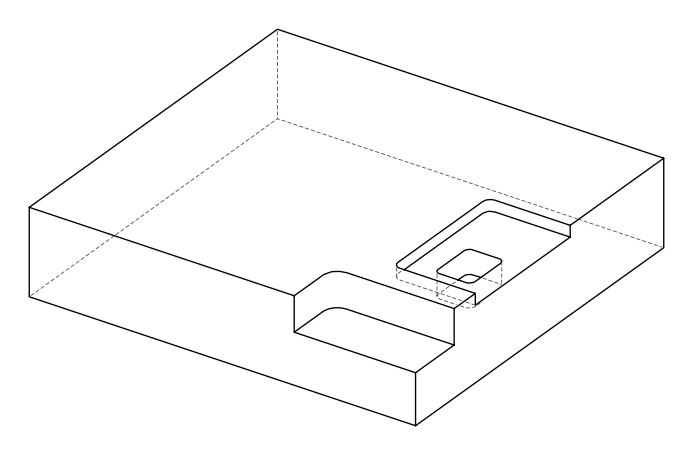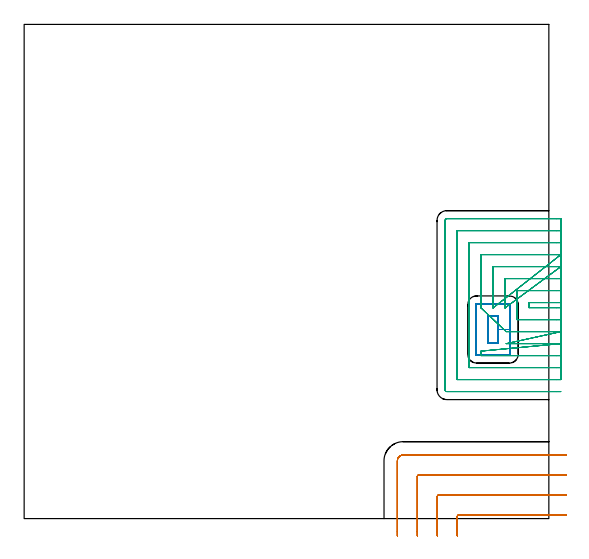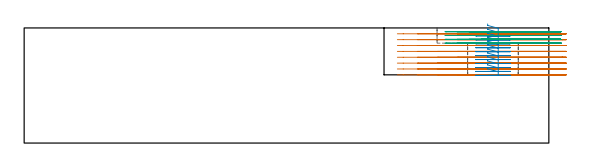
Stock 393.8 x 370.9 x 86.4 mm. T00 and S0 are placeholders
(PLAN: 3 operations, 1 tool changes, 34.6 min)
(1 MILL_CORNER_NOTCH_RECTANGULAR | CORNER_NOTCH_RECTANGULAR | UGT0201_094 | Follow Part, ap 5, ae 75% | 9.98 min | 249706 mm3)
(2 MILL_RECTANGULAR_POCKET | POCKET_RECTANGULAR_STRAIGHT | NXT0201_011 | Follow Part, ap 3, ae 75% | 5.79 min | 66651 mm3)
(3 MILL_SLOT | SLOT_PARTIAL_RECTANGULAR | NXT0201_011 | Follow Part, ap 3, ae 75% | 18.8 min | 114032 mm3)
(TOOL UGT0201_094 | End mill 20 mm | D20 FL38 Z4)
(TOOL NXT0201_011 | ENDMILL 12mm [2P460-1200-NA 1630] | D12 FL38 Z6)
(OP 1 MILL_CORNER_NOTCH_RECTANGULAR)
G17 G21 G94 G90
T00 M6
G54
G17 G0 G90 X406.8 Y2.7 S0 M3
G43 Z96.4 H0
Z82.
G94 G1 X403.8 F250.
X326.094 F500.
G3 X325.1 Y1.706 R1.
G1 Y-10.
Y-13. F250.
G0 Z96.4
X406.8 Y17.7
Z82.
G1 X403.8
X311.095 F500.
G3 X310.1 Y16.705 R1.
G1 Y-10.
Y-13. F250.
G0 Z96.4
X406.8 Y32.7
Z82.
G1 X403.8
X296.095 F500.
G3 X295.1 Y31.705 R1.
G1 Y-10.
Y-13. F250.
G0 Z96.4
X406.8 Y47.7
Z82.
G1 X403.8
X284.5 F500.
G3 X280.1 Y43.3 R4.4
G1 Y-10.
Y-13. F250.
G0 Z96.4
X406.8 Y2.7
Z77.6
G1 X403.8
X326.094 F500.
G3 X325.1 Y1.706 R1.
G1 Y-10.
Y-13. F250.
G0 Z96.4
X406.8 Y17.7
Z77.6
G1 X403.8
X311.095 F500.
G3 X310.1 Y16.705 R1.
G1 Y-10.
Y-13. F250.
G0 Z96.4
X406.8 Y32.7
Z77.6
G1 X403.8
X296.095 F500.
G3 X295.1 Y31.705 R1.
G1 Y-10.
Y-13. F250.
G0 Z96.4
X406.8 Y47.7
Z77.6
G1 X403.8
X284.5 F500.
G3 X280.1 Y43.3 R4.4
G1 Y-10.
Y-13. F250.
G0 Z96.4
X406.8 Y2.7
Z73.2
G1 X403.8
X326.094 F500.
G3 X325.1 Y1.706 R1.
G1 Y-10.
Y-13. F250.
G0 Z96.4
X406.8 Y17.7
Z73.2
G1 X403.8
X311.095 F500.
G3 X310.1 Y16.705 R1.
G1 Y-10.
Y-13. F250.
G0 Z96.4
X406.8 Y32.7
Z73.2
G1 X403.8
X296.095 F500.
G3 X295.1 Y31.705 R1.
G1 Y-10.
Y-13. F250.
G0 Z96.4
X406.8 Y47.7
Z73.2
G1 X403.8
X284.5 F500.
G3 X280.1 Y43.3 R4.4
G1 Y-10.
Y-13. F250.
G0 Z96.4
X406.8 Y2.7
Z68.8
G1 X403.8
X326.094 F500.
G3 X325.1 Y1.706 R1.
G1 Y-10.
Y-13. F250.
G0 Z96.4
X406.8 Y17.7
Z68.8
G1 X403.8
X311.095 F500.
G3 X310.1 Y16.705 R1.
G1 Y-10.
Y-13. F250.
G0 Z96.4
X406.8 Y32.7
Z68.8
G1 X403.8
X296.095 F500.
G3 X295.1 Y31.705 R1.
G1 Y-10.
Y-13. F250.
G0 Z96.4
X406.8 Y47.7
Z68.8
G1 X403.8
X284.5 F500.
G3 X280.1 Y43.3 R4.4
G1 Y-10.
Y-13. F250.
G0 Z96.4
X406.8 Y2.7
Z64.4
G1 X403.8
X326.094 F500.
G3 X325.1 Y1.706 R1.
G1 Y-10.
Y-13. F250.
G0 Z96.4
X406.8 Y17.7
Z64.4
G1 X403.8
X311.095 F500.
G3 X310.1 Y16.705 R1.
G1 Y-10.
Y-13. F250.
G0 Z96.4
X406.8 Y32.7
Z64.4
G1 X403.8
X296.095 F500.
G3 X295.1 Y31.705 R1.
G1 Y-10.
Y-13. F250.
G0 Z96.4
X406.8 Y47.7
Z64.4
G1 X403.8
X284.5 F500.
G3 X280.1 Y43.3 R4.4
G1 Y-10.
Y-13. F250.
G0 Z96.4
X406.8 Y2.7
Z60.
G1 X403.8
X326.094 F500.
G3 X325.1 Y1.706 R1.
G1 Y-10.
Y-13. F250.
G0 Z96.4
X406.8 Y17.7
Z60.
G1 X403.8
X311.095 F500.
G3 X310.1 Y16.705 R1.
G1 Y-10.
Y-13. F250.
G0 Z96.4
X406.8 Y32.7
Z60.
G1 X403.8
X296.095 F500.
G3 X295.1 Y31.705 R1.
G1 Y-10.
Y-13. F250.
G0 Z96.4
X406.8 Y47.7
Z60.
G1 X403.8
X284.5 F500.
G3 X280.1 Y43.3 R4.4
G1 Y-10.
Y-13. F250.
G0 Z96.4
X406.8 Y2.7
Z55.6
G1 X403.8
X326.094 F500.
G3 X325.1 Y1.706 R1.
G1 Y-10.
Y-13. F250.
G0 Z96.4
X406.8 Y17.7
Z55.6
G1 X403.8
X311.095 F500.
G3 X310.1 Y16.705 R1.
G1 Y-10.
Y-13. F250.
G0 Z96.4
X406.8 Y32.7
Z55.6
G1 X403.8
X296.095 F500.
G3 X295.1 Y31.705 R1.
G1 Y-10.
Y-13. F250.
G0 Z96.4
X406.8 Y47.7
Z55.6
G1 X403.8
X284.5 F500.
G3 X280.1 Y43.3 R4.4
G1 Y-10.
Y-13. F250.
G0 Z96.4
X406.8 Y2.7
Z51.2
G1 X403.8
X326.094 F500.
G3 X325.1 Y1.706 R1.
G1 Y-10.
Y-13. F250.
G0 Z96.4
X406.8 Y17.7
Z51.2
G1 X403.8
X311.095 F500.
G3 X310.1 Y16.705 R1.
G1 Y-10.
Y-13. F250.
G0 Z96.4
X406.8 Y32.7
Z51.2
G1 X403.8
X296.095 F500.
G3 X295.1 Y31.705 R1.
G1 Y-10.
Y-13. F250.
G0 Z96.4
X406.8 Y47.7
Z51.2
G1 X403.8
X284.5 F500.
G3 X280.1 Y43.3 R4.4
G1 Y-10.
Y-13. F250.
G0 Z96.4
M5
M2
(OP 2 MILL_RECTANGULAR_POCKET)
G17 G21 G94 G90
T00 M6
G54
G17 G0 G90 X347.9 Y135.868 S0 M3
G43 Z96.4 H1
Z89.4
G94 G1 Y131.7 Z88.283 F250.
X355.8 Z86.166
Y141.9 Z83.433
Y152.1 F500.
X347.9
Y131.7
X355.8
Y141.9
X364.8
Y160.4
G3 X364.1 Y161.1 R0.7
G1 X339.6
G3 X338.9 Y160.4 R0.7
G1 Y123.4
G3 X339.6 Y122.7 R0.7
G1 X364.1
G3 X364.8 Y123.4 R0.7
G1 Y141.9
Y142.9
G0 X347.9 Y135.868 Z86.433
G1 Y131.7 Z85.316 F250.
X355.8 Z83.2
Y141.9 Z80.467
Y152.1 F500.
X347.9
Y131.7
X355.8
Y141.9
X364.8
Y160.4
G3 X364.1 Y161.1 R0.7
G1 X339.6
G3 X338.9 Y160.4 R0.7
G1 Y123.4
G3 X339.6 Y122.7 R0.7
G1 X364.1
G3 X364.8 Y123.4 R0.7
G1 Y141.9
Y142.9
G0 X347.9 Y135.868 Z83.467
G1 Y131.7 Z82.35 F250.
X355.8 Z80.233
Y141.9 Z77.5
Y152.1 F500.
X347.9
Y131.7
X355.8
Y141.9
X364.8
Y160.4
G3 X364.1 Y161.1 R0.7
G1 X339.6
G3 X338.9 Y160.4 R0.7
G1 Y123.4
G3 X339.6 Y122.7 R0.7
G1 X364.1
G3 X364.8 Y123.4 R0.7
G1 Y141.9
Y142.9
G0 X347.9 Y135.868 Z80.5
G1 Y131.7 Z79.383 F250.
X355.8 Z77.266
Y141.9 Z74.533
Y152.1 F500.
X347.9
Y131.7
X355.8
Y141.9
X364.8
Y160.4
G3 X364.1 Y161.1 R0.7
G1 X339.6
G3 X338.9 Y160.4 R0.7
G1 Y123.4
G3 X339.6 Y122.7 R0.7
G1 X364.1
G3 X364.8 Y123.4 R0.7
G1 Y141.9
Y142.9
G0 X347.9 Y135.868 Z77.533
G1 Y131.7 Z76.416 F250.
X355.8 Z74.3
Y141.9 Z71.567
Y152.1 F500.
X347.9
Y131.7
X355.8
Y141.9
X364.8
Y160.4
G3 X364.1 Y161.1 R0.7
G1 X339.6
G3 X338.9 Y160.4 R0.7
G1 Y123.4
G3 X339.6 Y122.7 R0.7
G1 X364.1
G3 X364.8 Y123.4 R0.7
G1 Y141.9
Y142.9
G0 X347.9 Y135.868 Z74.567
G1 Y131.7 Z73.45 F250.
X355.8 Z71.333
Y141.9 Z68.6
Y152.1 F500.
X347.9
Y131.7
X355.8
Y141.9
X364.8
Y160.4
G3 X364.1 Y161.1 R0.7
G1 X339.6
G3 X338.9 Y160.4 R0.7
G1 Y123.4
G3 X339.6 Y122.7 R0.7
G1 X364.1
G3 X364.8 Y123.4 R0.7
G1 Y141.9
Y142.9
G0 X347.9 Y135.868 Z71.6
G1 Y131.7 Z70.483 F250.
X355.8 Z68.366
Y141.9 Z65.633
Y152.1 F500.
X347.9
Y131.7
X355.8
Y141.9
X364.8
Y160.4
G3 X364.1 Y161.1 R0.7
G1 X339.6
G3 X338.9 Y160.4 R0.7
G1 Y123.4
G3 X339.6 Y122.7 R0.7
G1 X364.1
G3 X364.8 Y123.4 R0.7
G1 Y141.9
Y142.9
G0 X347.9 Y135.868 Z68.633
G1 Y131.7 Z67.517 F250.
X355.8 Z65.4
Y141.9 Z62.667
Y152.1 F500.
X347.9
Y131.7
X355.8
Y141.9
X364.8
Y160.4
G3 X364.1 Y161.1 R0.7
G1 X339.6
G3 X338.9 Y160.4 R0.7
G1 Y123.4
G3 X339.6 Y122.7 R0.7
G1 X364.1
G3 X364.8 Y123.4 R0.7
G1 Y141.9
Y142.9
G0 X347.9 Y135.868 Z65.667
G1 Y131.7 Z64.55 F250.
X355.8 Z62.433
Y141.9 Z59.7
Y152.1 F500.
X347.9
Y131.7
X355.8
Y141.9
X364.8
Y160.4
G3 X364.1 Y161.1 R0.7
G1 X339.6
G3 X338.9 Y160.4 R0.7
G1 Y123.4
G3 X339.6 Y122.7 R0.7
G1 X364.1
G3 X364.8 Y123.4 R0.7
G1 Y141.9
Y142.9
G0 X347.9 Y135.868 Z62.7
G1 Y131.7 Z61.583 F250.
X355.8 Z59.466
Y141.9 Z56.733
Y152.1 F500.
X347.9
Y131.7
X355.8
Y141.9
X364.8
Y160.4
G3 X364.1 Y161.1 R0.7
G1 X339.6
G3 X338.9 Y160.4 R0.7
G1 Y123.4
G3 X339.6 Y122.7 R0.7
G1 X364.1
G3 X364.8 Y123.4 R0.7
G1 Y141.9
Y142.9
G0 X347.9 Y135.868 Z59.733
G1 Y131.7 Z58.617 F250.
X355.8 Z56.5
Y141.9 Z53.767
Y152.1 F500.
X347.9
Y131.7
X355.8
Y141.9
X364.8
Y160.4
G3 X364.1 Y161.1 R0.7
G1 X339.6
G3 X338.9 Y160.4 R0.7
G1 Y123.4
G3 X339.6 Y122.7 R0.7
G1 X364.1
G3 X364.8 Y123.4 R0.7
G1 Y141.9
Y142.9
G0 X347.9 Y135.868 Z56.767
G1 Y131.7 Z55.65 F250.
X355.8 Z53.533
Y141.9 Z50.8
Y152.1 F500.
X347.9
Y131.7
X355.8
Y141.9
X364.8
Y160.4
G3 X364.1 Y161.1 R0.7
G1 X339.6
G3 X338.9 Y160.4 R0.7
G1 Y123.4
G3 X339.6 Y122.7 R0.7
G1 X364.1
G3 X364.8 Y123.4 R0.7
G1 Y141.9
Y142.9
G0 Z96.4
M5
M2
(OP 3 MILL_SLOT)
G17 G21 G94 G90
T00 M6
G54
G17 G0 G90 X402.8 Y162.1 S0 M3
G43 Z96.4 H1
Z83.55
G94 G1 X399.8 F250.
X378.9 F500.
Y158.3
X399.8
X402.8 F250.
Y171.1
X399.8
X369.9 F500.
Y149.3
X399.8
X402.8 F250.
Y180.1
X399.8
X360.9 F500.
Y161.1
Y158.1 F250.
X402.8 Y189.1 F500.
X399.8 F250.
X351.9 F500.
Y161.1
Y158.1 F250.
X402.8 Y198.1 F500.
X399.8 F250.
X342.9 F500.
Y161.1
Y158.1 F250.
X361.8 Y140.3 F500.
X364.8 F250.
X399.8 F500.
X402.8 F250.
X361.8 Y131.3 F500.
X364.8 F250.
X399.8 F500.
X402.8 F250.
X342.9 Y125.7 F500.
Y122.7 F250.
Y122.3 F500.
X399.8
X402.8 F250.
Y207.1
X399.8
X333.9 F500.
Y113.3
X399.8
X402.8 F250.
Y216.1
X399.8
X324.9 F500.
Y104.3
X399.8
X402.8 F250.
Y225.1
X399.8
X317.2 F500.
G3 X315.9 Y223.8 R1.3
G1 Y96.6
G3 X317.2 Y95.3 R1.3
G1 X399.8
X402.8 F250.
G0 Y162.1 Z80.7
G1 X399.8
X378.9 F500.
Y158.3
X399.8
X402.8 F250.
Y171.1
X399.8
X369.9 F500.
Y149.3
X399.8
X402.8 F250.
Y180.1
X399.8
X360.9 F500.
Y161.1
Y158.1 F250.
X402.8 Y189.1 F500.
X399.8 F250.
X351.9 F500.
Y161.1
Y158.1 F250.
X402.8 Y198.1 F500.
X399.8 F250.
X342.9 F500.
Y161.1
Y158.1 F250.
X361.8 Y140.3 F500.
X364.8 F250.
X399.8 F500.
X402.8 F250.
X361.8 Y131.3 F500.
X364.8 F250.
X399.8 F500.
X402.8 F250.
X342.9 Y125.7 F500.
Y122.7 F250.
Y122.3 F500.
X399.8
X402.8 F250.
Y207.1
X399.8
X333.9 F500.
Y113.3
X399.8
X402.8 F250.
Y216.1
X399.8
X324.9 F500.
Y104.3
X399.8
X402.8 F250.
Y225.1
X399.8
X317.2 F500.
G3 X315.9 Y223.8 R1.3
G1 Y96.6
G3 X317.2 Y95.3 R1.3
G1 X399.8
X402.8 F250.
G0 Y162.1 Z77.85
G1 X399.8
X378.9 F500.
Y158.3
X399.8
X402.8 F250.
Y171.1
X399.8
X369.9 F500.
Y149.3
X399.8
X402.8 F250.
Y180.1
X399.8
X360.9 F500.
Y161.1
Y158.1 F250.
X402.8 Y189.1 F500.
X399.8 F250.
X351.9 F500.
Y161.1
Y158.1 F250.
X402.8 Y198.1 F500.
X399.8 F250.
X342.9 F500.
Y161.1
Y158.1 F250.
X361.8 Y140.3 F500.
X364.8 F250.
X399.8 F500.
X402.8 F250.
X361.8 Y131.3 F500.
X364.8 F250.
X399.8 F500.
X402.8 F250.
X342.9 Y125.7 F500.
Y122.7 F250.
Y122.3 F500.
X399.8
X402.8 F250.
Y207.1
X399.8
X333.9 F500.
Y113.3
X399.8
X402.8 F250.
Y216.1
X399.8
X324.9 F500.
Y104.3
X399.8
X402.8 F250.
Y225.1
X399.8
X317.2 F500.
G3 X315.9 Y223.8 R1.3
G1 Y96.6
G3 X317.2 Y95.3 R1.3
G1 X399.8
X402.8 F250.
G0 Y162.1 Z75.
G1 X399.8
X378.9 F500.
Y158.3
X399.8
X402.8 F250.
Y171.1
X399.8
X369.9 F500.
Y149.3
X399.8
X402.8 F250.
Y180.1
X399.8
X360.9 F500.
Y161.1
Y158.1 F250.
X402.8 Y189.1 F500.
X399.8 F250.
X351.9 F500.
Y161.1
Y158.1 F250.
X402.8 Y198.1 F500.
X399.8 F250.
X342.9 F500.
Y161.1
Y158.1 F250.
X361.8 Y140.3 F500.
X364.8 F250.
X399.8 F500.
X402.8 F250.
X361.8 Y131.3 F500.
X364.8 F250.
X399.8 F500.
X402.8 F250.
X342.9 Y125.7 F500.
Y122.7 F250.
Y122.3 F500.
X399.8
X402.8 F250.
Y207.1
X399.8
X333.9 F500.
Y113.3
X399.8
X402.8 F250.
Y216.1
X399.8
X324.9 F500.
Y104.3
X399.8
X402.8 F250.
Y225.1
X399.8
X317.2 F500.
G3 X315.9 Y223.8 R1.3
G1 Y96.6
G3 X317.2 Y95.3 R1.3
G1 X399.8
X402.8 F250.
G0 Z96.4
M5
M2
